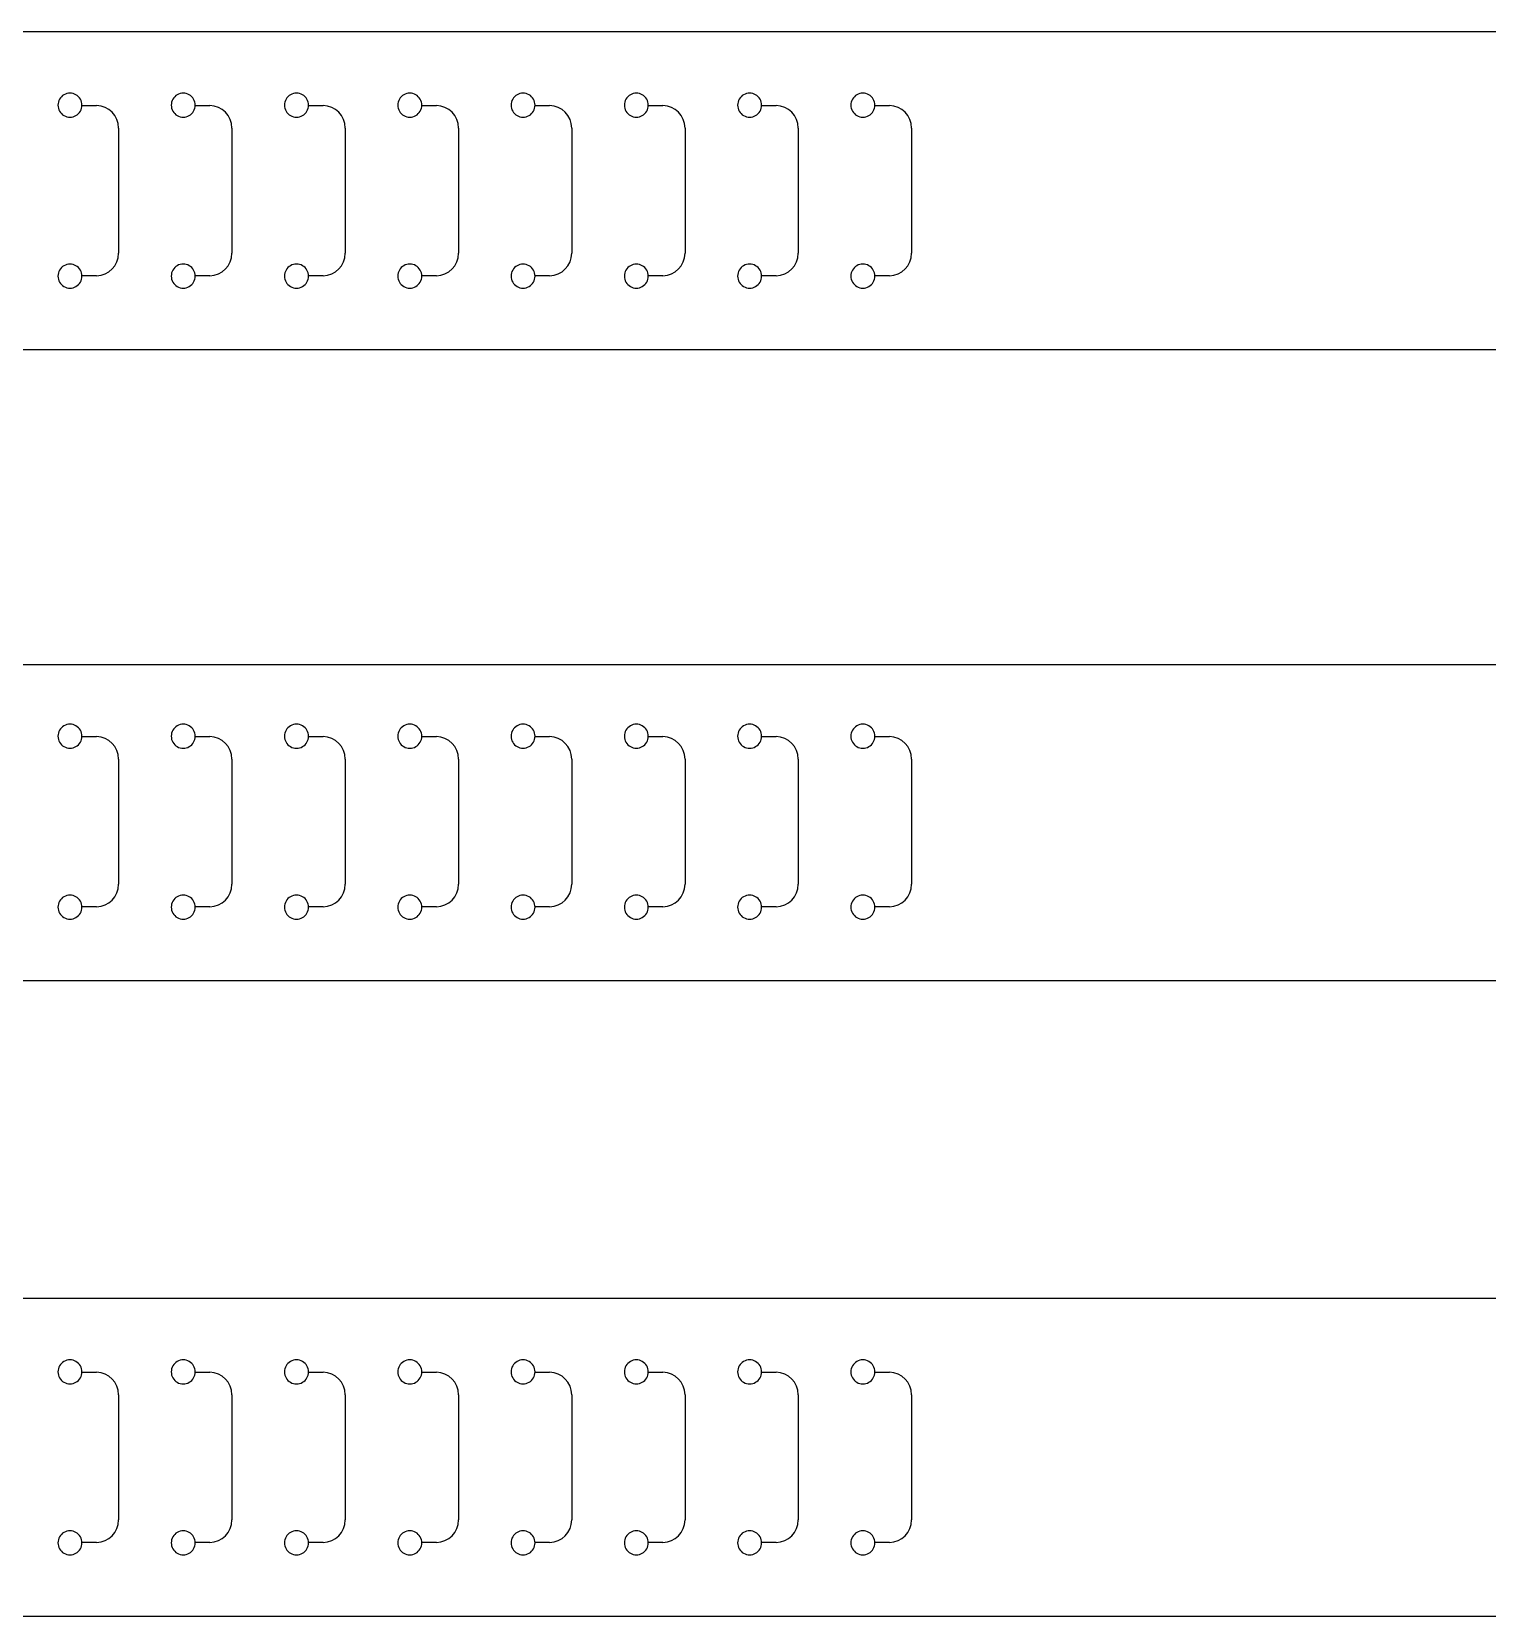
# Model space of a CAD drawing. Extents: x 7 to 1091, y 28 to 643.
# Drawn here: x 101.3 to 198.4, y 136.5 to 242.2 of the extents above; entities that cross this region are included whole.
import ezdxf

# ---------------------------------------------------------------- set-up
doc = ezdxf.new("R2010")
doc.units = 0
doc.layers.add('Layer_1', color=7, linetype='CONTINUOUS')

msp = doc.modelspace()

# ---------------------------------------------------------------- linework, layer by layer
at = {"layer": 'Layer_1', "color": 7}
for p, q in [((376.004693, 242.210668), (33.418222, 242.210668)), ((20.71822, 221.010663), (376.004693, 221.010663)), ((20.776955, 200.013992), (363.363431, 200.013992)), ((20.71822, 178.92829), (376.004693, 178.92829)), ((376.004693, 157.737179), (33.418219, 157.737179)), ((20.71822, 136.537174), (376.004693, 136.537174))]:
    msp.add_line(p, q, dxfattribs=at)
at = {"layer": 'Layer_1', "color": 1}
for p, q in [((104.632728, 237.29799), (105.605128, 237.282644)), ((104.632834, 237.310664), (104.632834, 237.310664)), ((112.189705, 237.29799), (113.162101, 237.282644)), ((112.18981, 237.310664), (112.18981, 237.310664)), ((119.746681, 237.29799), (120.719077, 237.282644)), ((119.746787, 237.310664), (119.746787, 237.310664)), ((127.303683, 237.29799), (128.276054, 237.282644)), ((127.303763, 237.310664), (127.303763, 237.310664)), ((134.86066, 237.29799), (135.833059, 237.282644)), ((134.860768, 237.310664), (134.860768, 237.310664)), ((142.417636, 237.29799), (143.390035, 237.282644)), ((142.417744, 237.310664), (142.417744, 237.310664)), ((149.974615, 237.29799), (150.947012, 237.282644)), ((149.974721, 237.310664), (149.974721, 237.310664)), ((157.531591, 237.29799), (158.503988, 237.282644)), ((157.531697, 237.310664), (157.531697, 237.310664)), ((107.081368, 235.782774), (107.081368, 227.438557)), ((114.638344, 235.782774), (114.638344, 227.438557)), ((122.19532, 235.782774), (122.19532, 227.438557)), ((129.752296, 235.782774), (129.752296, 227.438557)), ((137.309275, 235.782774), (137.309275, 227.438557)), ((144.866278, 235.782774), (144.866278, 227.438557)), ((152.423254, 235.782774), (152.423254, 227.438557)), ((159.98023, 235.782774), (159.98023, 227.438557)), ((105.605125, 225.93874), (104.632728, 225.923394)), ((104.632834, 225.910667), (104.632834, 225.910667)), ((113.162101, 225.93874), (112.189704, 225.923394)), ((112.18981, 225.910667), (112.18981, 225.910667)), ((120.719077, 225.93874), (119.746681, 225.923394)), ((119.746787, 225.910667), (119.746787, 225.910667)), ((128.276054, 225.93874), (127.303683, 225.923394)), ((127.303763, 225.910667), (127.303763, 225.910667)), ((135.833059, 225.93874), (134.86066, 225.923394)), ((134.860768, 225.910667), (134.860768, 225.910667)), ((143.390035, 225.93874), (142.417636, 225.923394)), ((142.417744, 225.910667), (142.417744, 225.910667)), ((150.947012, 225.93874), (149.974615, 225.923394)), ((149.974721, 225.910667), (149.974721, 225.910667)), ((158.503988, 225.93874), (157.531591, 225.923394)), ((157.531697, 225.910667), (157.531697, 225.910667)), ((104.632728, 195.215617), (105.605125, 195.200271)), ((104.632834, 195.22829), (104.632834, 195.22829)), ((112.189705, 195.215617), (113.162101, 195.200271)), ((112.18981, 195.22829), (112.18981, 195.22829)), ((119.746681, 195.215617), (120.719077, 195.200271)), ((119.746787, 195.22829), (119.746787, 195.22829)), ((127.303683, 195.215617), (128.276054, 195.200271)), ((127.303763, 195.22829), (127.303763, 195.22829)), ((134.86066, 195.215617), (135.833056, 195.200271)), ((134.860766, 195.22829), (134.860766, 195.22829)), ((142.417636, 195.215617), (143.390033, 195.200271)), ((142.417742, 195.22829), (142.417742, 195.22829)), ((149.974612, 195.215617), (150.947009, 195.200271)), ((149.974718, 195.22829), (149.974718, 195.22829)), ((157.531588, 195.215617), (158.503985, 195.200271)), ((157.531694, 195.22829), (157.531694, 195.22829)), ((107.081368, 193.700401), (107.081368, 185.356183)), ((114.638344, 193.700401), (114.638344, 185.356183)), ((122.19532, 193.700401), (122.19532, 185.356183)), ((129.752296, 193.700401), (129.752296, 185.356183)), ((137.309273, 193.700401), (137.309273, 185.356183)), ((144.866275, 193.700401), (144.866275, 185.356183)), ((152.423252, 193.700401), (152.423252, 185.356183)), ((159.980228, 193.700401), (159.980228, 185.356183)), ((105.605125, 183.856366), (104.632728, 183.84102)), ((104.632834, 183.828294), (104.632834, 183.828294)), ((113.162101, 183.856366), (112.189704, 183.84102)), ((112.18981, 183.828294), (112.18981, 183.828294)), ((120.719077, 183.856366), (119.746681, 183.84102)), ((119.746787, 183.828294), (119.746787, 183.828294)), ((128.276054, 183.856366), (127.303683, 183.84102)), ((127.303763, 183.828294), (127.303763, 183.828294)), ((135.833056, 183.856366), (134.86066, 183.84102)), ((134.860766, 183.828294), (134.860766, 183.828294)), ((143.390033, 183.856366), (142.417636, 183.84102)), ((142.417742, 183.828294), (142.417742, 183.828294)), ((150.947009, 183.856366), (149.974612, 183.84102)), ((149.974718, 183.828294), (149.974718, 183.828294)), ((158.503985, 183.856366), (157.531588, 183.84102)), ((157.531694, 183.828294), (157.531694, 183.828294)), ((104.632728, 152.824501), (105.605125, 152.809155)), ((104.632834, 152.837175), (104.632834, 152.837175)), ((112.189705, 152.824501), (113.162101, 152.809155)), ((112.18981, 152.837175), (112.18981, 152.837175)), ((119.746681, 152.824501), (120.719077, 152.809155)), ((119.746787, 152.837175), (119.746787, 152.837175)), ((127.303683, 152.824501), (128.276054, 152.809155)), ((127.303763, 152.837175), (127.303763, 152.837175)), ((134.86066, 152.824501), (135.833056, 152.809155)), ((134.860766, 152.837175), (134.860766, 152.837175)), ((142.417636, 152.824501), (143.390033, 152.809155)), ((142.417742, 152.837175), (142.417742, 152.837175)), ((149.974612, 152.824501), (150.947009, 152.809155)), ((149.974718, 152.837175), (149.974718, 152.837175)), ((157.531588, 152.824501), (158.503985, 152.809155)), ((157.531694, 152.837175), (157.531694, 152.837175)), ((107.081368, 151.309285), (107.081368, 142.965068)), ((114.638344, 151.309285), (114.638344, 142.965068)), ((122.19532, 151.309285), (122.19532, 142.965068)), ((129.752296, 151.309285), (129.752296, 142.965068)), ((137.309273, 151.309285), (137.309273, 142.965068)), ((144.866275, 151.309285), (144.866275, 142.965068)), ((152.423252, 151.309285), (152.423252, 142.965068)), ((159.980228, 151.309285), (159.980228, 142.965068)), ((105.605125, 141.465251), (104.632728, 141.449905)), ((104.632834, 141.437178), (104.632834, 141.437178)), ((113.162101, 141.465251), (112.189704, 141.449905)), ((112.18981, 141.437178), (112.18981, 141.437178)), ((120.719077, 141.465251), (119.746681, 141.449905)), ((119.746787, 141.437178), (119.746787, 141.437178)), ((128.276054, 141.465251), (127.303683, 141.449905)), ((127.303763, 141.437178), (127.303763, 141.437178)), ((135.833056, 141.465251), (134.86066, 141.449905)), ((134.860766, 141.437178), (134.860766, 141.437178)), ((143.390033, 141.465251), (142.417636, 141.449905)), ((142.417742, 141.437178), (142.417742, 141.437178)), ((150.947009, 141.465251), (149.974612, 141.449905)), ((149.974718, 141.437178), (149.974718, 141.437178)), ((158.503985, 141.465251), (157.531588, 141.449905)), ((157.531694, 141.437178), (157.531694, 141.437178))]:
    msp.add_line(p, q, dxfattribs=at)
for points in [[(103.432824, 238.003502), (103.185301, 237.8606), (103.032822, 237.596493), (103.032822, 237.310664)], [(104.232829, 238.003502), (103.985306, 238.146403), (103.680347, 238.146403), (103.432824, 238.003502)], [(104.632834, 237.310664), (104.632834, 237.596493), (104.480352, 237.8606), (104.232829, 238.003502)], [(110.988935, 238.006042), (110.740968, 237.862452), (110.588732, 237.597207), (110.589822, 237.310664)], [(111.790697, 238.006042), (111.542729, 238.149631), (111.236903, 238.149631), (110.988935, 238.006042)], [(112.18981, 237.310664), (112.190869, 237.597207), (112.038664, 237.862452), (111.790697, 238.006042)], [(118.545853, 238.0062), (118.297857, 237.862585), (118.145631, 237.59726), (118.146798, 237.310664)], [(119.347731, 238.0062), (119.099732, 238.149843), (118.79385, 238.149843), (118.545853, 238.0062)], [(119.746787, 237.310664), (119.747845, 237.59726), (119.595731, 237.862585), (119.347731, 238.0062)], [(126.10283, 238.0062), (125.85483, 237.862585), (125.702613, 237.59726), (125.703775, 237.310664)], [(126.904708, 238.0062), (126.656711, 238.149843), (126.350826, 238.149843), (126.10283, 238.0062)], [(127.303763, 237.310664), (127.304821, 237.59726), (127.152704, 237.862585), (126.904708, 238.0062)], [(133.660756, 238.003502), (133.413233, 237.8606), (133.260751, 237.596493), (133.260751, 237.310664)], [(134.460761, 238.003502), (134.213238, 238.146403), (133.908279, 238.146403), (133.660756, 238.003502)], [(134.860768, 237.310664), (134.860768, 237.596493), (134.708289, 237.8606), (134.460761, 238.003502)], [(141.217732, 238.003502), (140.970209, 237.8606), (140.81773, 237.596493), (140.81773, 237.310664)], [(142.017742, 238.003502), (141.770219, 238.146403), (141.465255, 238.146403), (141.217732, 238.003502)], [(142.417744, 237.310664), (142.417744, 237.596493), (142.265265, 237.8606), (142.017742, 238.003502)], [(148.773843, 238.006042), (148.525878, 237.862452), (148.373637, 237.597207), (148.37473, 237.310664)], [(149.575607, 238.006042), (149.32764, 238.149631), (149.021813, 238.149631), (148.773846, 238.006042)], [(149.974721, 237.310664), (149.975779, 237.597207), (149.823575, 237.862452), (149.575607, 238.006042)], [(156.330764, 238.0062), (156.082767, 237.862585), (155.930542, 237.59726), (155.931709, 237.310664)], [(157.132642, 238.0062), (156.884643, 238.149843), (156.57876, 238.149843), (156.330764, 238.0062)], [(157.531697, 237.310664), (157.532755, 237.59726), (157.380641, 237.862585), (157.132642, 238.0062)], [(103.032819, 237.310664), (103.032819, 237.024861), (103.185299, 236.760754), (103.432824, 236.617852)], [(104.232829, 236.617852), (104.480352, 236.760754), (104.632834, 237.024861), (104.632834, 237.310664)], [(107.081368, 235.782774), (107.08137, 236.601951), (106.424188, 237.269627), (105.605125, 237.282591)], [(110.589822, 237.310664), (110.588764, 237.024146), (110.740968, 236.758902), (110.988935, 236.615312)], [(111.790697, 236.615312), (112.038664, 236.758902), (112.190903, 237.024146), (112.18981, 237.310664)], [(114.638344, 235.782774), (114.638347, 236.601951), (113.981164, 237.269627), (113.162101, 237.282591)], [(118.146798, 237.310664), (118.14574, 237.024093), (118.297857, 236.758769), (118.545853, 236.615153)], [(119.347731, 236.615153), (119.595731, 236.758769), (119.747953, 237.024093), (119.746787, 237.310664)], [(122.19532, 235.782774), (122.195323, 236.601951), (121.53814, 237.269627), (120.719077, 237.282591)], [(125.703775, 237.310664), (125.702716, 237.024093), (125.85483, 236.758769), (126.10283, 236.615153)], [(126.904708, 236.615153), (127.152704, 236.758769), (127.30493, 237.024093), (127.303763, 237.310664)], [(129.752296, 235.782774), (129.752299, 236.601951), (129.095116, 237.269627), (128.276054, 237.282591)], [(133.260751, 237.310664), (133.260751, 237.024861), (133.413233, 236.760754), (133.660756, 236.617852)], [(134.460761, 236.617852), (134.708286, 236.760754), (134.860768, 237.024861), (134.860768, 237.310664)], [(137.309275, 235.782774), (137.309278, 236.601951), (136.652108, 237.2696), (135.833059, 237.282591)], [(140.81773, 237.310664), (140.81773, 237.024861), (140.970209, 236.760754), (141.217732, 236.617852)], [(142.017742, 236.617852), (142.265265, 236.760754), (142.417744, 237.024861), (142.417744, 237.310664)], [(144.866278, 235.782774), (144.866281, 236.601951), (144.209098, 237.269627), (143.390035, 237.282591)], [(148.37473, 237.310664), (148.373671, 237.024146), (148.525878, 236.758902), (148.773843, 236.615312)], [(149.575607, 236.615312), (149.823575, 236.758902), (149.975813, 237.024146), (149.974721, 237.310664)], [(152.423254, 235.782774), (152.423254, 236.601951), (151.766074, 237.269627), (150.947009, 237.282591)], [(155.931709, 237.310664), (155.93065, 237.024093), (156.082767, 236.758769), (156.330764, 236.615153)], [(157.132642, 236.615153), (157.380641, 236.758769), (157.532861, 237.024093), (157.531697, 237.310664)], [(159.98023, 235.782774), (159.980233, 236.601951), (159.32305, 237.269627), (158.503988, 237.282591)], [(103.432824, 236.617852), (103.680347, 236.474924), (103.985306, 236.474924), (104.232829, 236.617852)], [(110.988935, 236.615312), (111.236906, 236.471723), (111.542729, 236.471723), (111.7907, 236.615312)], [(118.545853, 236.615153), (118.793853, 236.471511), (119.099732, 236.471511), (119.347731, 236.615153)], [(126.10283, 236.615153), (126.350829, 236.471511), (126.656711, 236.471511), (126.904708, 236.615153)], [(133.660756, 236.617852), (133.908279, 236.474924), (134.213238, 236.474924), (134.460761, 236.617852)], [(141.217732, 236.617852), (141.465252, 236.474924), (141.770216, 236.474924), (142.017739, 236.617852)], [(148.773843, 236.615312), (149.021811, 236.471723), (149.327637, 236.471723), (149.575605, 236.615312)], [(156.330764, 236.615153), (156.57876, 236.471511), (156.884643, 236.471511), (157.132642, 236.615153)], [(105.605125, 225.93874), (106.424188, 225.951704), (107.08137, 226.619407), (107.081368, 227.438557)], [(113.162101, 225.93874), (113.981164, 225.951704), (114.638347, 226.619407), (114.638344, 227.438557)], [(120.719077, 225.93874), (121.53814, 225.951704), (122.195323, 226.619407), (122.19532, 227.438557)], [(128.276054, 225.93874), (129.095116, 225.951704), (129.752302, 226.619407), (129.752296, 227.438557)], [(135.833059, 225.93874), (136.652111, 225.951704), (137.309278, 226.619407), (137.309275, 227.438557)], [(143.390035, 225.93874), (144.209098, 225.951704), (144.866281, 226.619407), (144.866278, 227.438557)], [(150.947012, 225.93874), (151.766074, 225.951704), (152.423257, 226.619407), (152.423254, 227.438557)], [(158.503988, 225.93874), (159.32305, 225.951704), (159.980233, 226.619407), (159.98023, 227.438557)], [(103.432824, 226.603505), (103.185301, 226.460604), (103.032822, 226.196497), (103.032822, 225.910667)], [(104.232829, 226.603505), (103.985306, 226.746407), (103.680347, 226.746407), (103.432824, 226.603505)], [(104.632834, 225.910667), (104.632834, 226.196497), (104.480352, 226.460604), (104.232829, 226.603505)], [(110.988935, 226.606045), (110.740968, 226.462456), (110.588732, 226.197211), (110.589822, 225.910667)], [(111.790697, 226.606045), (111.542729, 226.749635), (111.236903, 226.749635), (110.988935, 226.606045)], [(112.18981, 225.910667), (112.190869, 226.197211), (112.038664, 226.462456), (111.790697, 226.606045)], [(118.545853, 226.606204), (118.297857, 226.462588), (118.145631, 226.197264), (118.146798, 225.910667)], [(119.347731, 226.606204), (119.099732, 226.749846), (118.79385, 226.749846), (118.545853, 226.606204)], [(119.746787, 225.910667), (119.747845, 226.197264), (119.595731, 226.462588), (119.347731, 226.606204)], [(126.10283, 226.606204), (125.85483, 226.462588), (125.702613, 226.197264), (125.703775, 225.910667)], [(126.904708, 226.606204), (126.656711, 226.749846), (126.350826, 226.749846), (126.10283, 226.606204)], [(127.303763, 225.910667), (127.304821, 226.197264), (127.152704, 226.462588), (126.904708, 226.606204)], [(133.660756, 226.603505), (133.413233, 226.460604), (133.260751, 226.196497), (133.260751, 225.910667)], [(134.460761, 226.603505), (134.213238, 226.746407), (133.908279, 226.746407), (133.660756, 226.603505)], [(134.860768, 225.910667), (134.860768, 226.196497), (134.708289, 226.460604), (134.460761, 226.603505)], [(141.217732, 226.603505), (140.970209, 226.460604), (140.81773, 226.196497), (140.81773, 225.910667)], [(142.017742, 226.603505), (141.770219, 226.746407), (141.465255, 226.746407), (141.217732, 226.603505)], [(142.417744, 225.910667), (142.417744, 226.196497), (142.265265, 226.460604), (142.017742, 226.603505)], [(148.773843, 226.606045), (148.525878, 226.462456), (148.373637, 226.197211), (148.37473, 225.910667)], [(149.575607, 226.606045), (149.32764, 226.749635), (149.021813, 226.749635), (148.773846, 226.606045)], [(149.974721, 225.910667), (149.975779, 226.197211), (149.823575, 226.462456), (149.575607, 226.606045)], [(156.330764, 226.606204), (156.082767, 226.462588), (155.930542, 226.197264), (155.931709, 225.910667)], [(157.132642, 226.606204), (156.884643, 226.749846), (156.57876, 226.749846), (156.330764, 226.606204)], [(157.531697, 225.910667), (157.532755, 226.197264), (157.380641, 226.462588), (157.132642, 226.606204)], [(103.032819, 225.910667), (103.032819, 225.624865), (103.185299, 225.360757), (103.432824, 225.217856)], [(103.432824, 225.217856), (103.680347, 225.074928), (103.985306, 225.074928), (104.232829, 225.217856)], [(104.232829, 225.217856), (104.480352, 225.360757), (104.632834, 225.624865), (104.632834, 225.910667)], [(110.589822, 225.910667), (110.588764, 225.62415), (110.740968, 225.358905), (110.988935, 225.215316)], [(110.988935, 225.215316), (111.236906, 225.071727), (111.542729, 225.071727), (111.7907, 225.215316)], [(111.790697, 225.215316), (112.038664, 225.358905), (112.190903, 225.62415), (112.18981, 225.910667)], [(118.146798, 225.910667), (118.14574, 225.624097), (118.297857, 225.358773), (118.545853, 225.215131)], [(118.545853, 225.215131), (118.793853, 225.071515), (119.099732, 225.071515), (119.347731, 225.215131)], [(119.347731, 225.215131), (119.595731, 225.358773), (119.747953, 225.624097), (119.746787, 225.910667)], [(125.703775, 225.910667), (125.702716, 225.624097), (125.85483, 225.358773), (126.10283, 225.215131)], [(126.10283, 225.215131), (126.350829, 225.071515), (126.656711, 225.071515), (126.904708, 225.215131)], [(126.904708, 225.215131), (127.152704, 225.358773), (127.30493, 225.624097), (127.303763, 225.910667)], [(133.260751, 225.910667), (133.260751, 225.624865), (133.413233, 225.360757), (133.660756, 225.217856)], [(133.660756, 225.217856), (133.908279, 225.074928), (134.213238, 225.074928), (134.460761, 225.217856)], [(134.460761, 225.217856), (134.708286, 225.360757), (134.860768, 225.624865), (134.860768, 225.910667)], [(140.81773, 225.910667), (140.81773, 225.624865), (140.970209, 225.360757), (141.217732, 225.217856)], [(141.217732, 225.217856), (141.465252, 225.074928), (141.770216, 225.074928), (142.017739, 225.217856)], [(142.017742, 225.217856), (142.265265, 225.360757), (142.417744, 225.624865), (142.417744, 225.910667)], [(148.37473, 225.910667), (148.373671, 225.62415), (148.525878, 225.358905), (148.773843, 225.215316)], [(148.773843, 225.215316), (149.021811, 225.071727), (149.327637, 225.071727), (149.575605, 225.215316)], [(149.575607, 225.215316), (149.823575, 225.358905), (149.975813, 225.62415), (149.974721, 225.910667)], [(155.931709, 225.910667), (155.93065, 225.624097), (156.082767, 225.358773), (156.330764, 225.215131)], [(156.330764, 225.215131), (156.57876, 225.071515), (156.884643, 225.071515), (157.132642, 225.215131)], [(157.132642, 225.215131), (157.380641, 225.358773), (157.532861, 225.624097), (157.531697, 225.910667)], [(103.432824, 195.921128), (103.185299, 195.778227), (103.032819, 195.51412), (103.032819, 195.22829)], [(104.232829, 195.921128), (103.985306, 196.06403), (103.680347, 196.06403), (103.432824, 195.921128)], [(104.632834, 195.22829), (104.632834, 195.51412), (104.480352, 195.778227), (104.232829, 195.921128)], [(110.988935, 195.923668), (110.740968, 195.780079), (110.588729, 195.514834), (110.589822, 195.22829)], [(111.790697, 195.923668), (111.542729, 196.067258), (111.236903, 196.067258), (110.988935, 195.923668)], [(112.18981, 195.22829), (112.190869, 195.514834), (112.038664, 195.780079), (111.790697, 195.923668)], [(118.545853, 195.923827), (118.297857, 195.780211), (118.145631, 195.514887), (118.146798, 195.22829)], [(119.347731, 195.923827), (119.099732, 196.067469), (118.79385, 196.067469), (118.545853, 195.923827)], [(119.746787, 195.22829), (119.747845, 195.514887), (119.595731, 195.780211), (119.347731, 195.923827)], [(126.10283, 195.923827), (125.85483, 195.780211), (125.70261, 195.514887), (125.703775, 195.22829)], [(126.904708, 195.923827), (126.656711, 196.067469), (126.350826, 196.067469), (126.10283, 195.923827)], [(127.303763, 195.22829), (127.304821, 195.514887), (127.152704, 195.780211), (126.904708, 195.923827)], [(133.660756, 195.921128), (133.413233, 195.778227), (133.260751, 195.51412), (133.260751, 195.22829)], [(134.460761, 195.921128), (134.213238, 196.06403), (133.908279, 196.06403), (133.660756, 195.921128)], [(134.860766, 195.22829), (134.860766, 195.51412), (134.708286, 195.778227), (134.460761, 195.921128)], [(141.217729, 195.921128), (140.970206, 195.778227), (140.817727, 195.51412), (140.817727, 195.22829)], [(142.017739, 195.921128), (141.770216, 196.06403), (141.465252, 196.06403), (141.217729, 195.921128)], [(142.417742, 195.22829), (142.417742, 195.51412), (142.265262, 195.778227), (142.017739, 195.921128)], [(148.773843, 195.923668), (148.525876, 195.780079), (148.373637, 195.514834), (148.37473, 195.22829)], [(149.575605, 195.923668), (149.327637, 196.067258), (149.021811, 196.067258), (148.773843, 195.923668)], [(149.974718, 195.22829), (149.975776, 195.514834), (149.823572, 195.780079), (149.575605, 195.923668)], [(156.330761, 195.923827), (156.082765, 195.780211), (155.930539, 195.514887), (155.931706, 195.22829)], [(157.132639, 195.923827), (156.884643, 196.067469), (156.578758, 196.067469), (156.330761, 195.923827)], [(157.531694, 195.22829), (157.532753, 195.514887), (157.380638, 195.780211), (157.132639, 195.923827)], [(103.032819, 195.22829), (103.032819, 194.942487), (103.185299, 194.67838), (103.432824, 194.535479)], [(103.432824, 194.535479), (103.680347, 194.392551), (103.985306, 194.392551), (104.232829, 194.535479)], [(104.232829, 194.535479), (104.480352, 194.67838), (104.632834, 194.942487), (104.632834, 195.22829)], [(107.081368, 193.700401), (107.08137, 194.519577), (106.424188, 195.187253), (105.605125, 195.200218)], [(110.589822, 195.22829), (110.588764, 194.941773), (110.740968, 194.676528), (110.988935, 194.532939)], [(110.988935, 194.532939), (111.236903, 194.389349), (111.542729, 194.389349), (111.790697, 194.532939)], [(111.790697, 194.532939), (112.038664, 194.676528), (112.190903, 194.941773), (112.18981, 195.22829)], [(114.638344, 193.700401), (114.638347, 194.519577), (113.981164, 195.187253), (113.162101, 195.200218)], [(118.146798, 195.22829), (118.14574, 194.94172), (118.297857, 194.676396), (118.545853, 194.53278)], [(118.545853, 194.53278), (118.79385, 194.389138), (119.099732, 194.389138), (119.347731, 194.53278)], [(119.347731, 194.53278), (119.595731, 194.676396), (119.747953, 194.94172), (119.746787, 195.22829)], [(122.19532, 193.700401), (122.195323, 194.519577), (121.53814, 195.187253), (120.719077, 195.200218)], [(125.703775, 195.22829), (125.702716, 194.94172), (125.85483, 194.676396), (126.10283, 194.53278)], [(126.10283, 194.53278), (126.350826, 194.389138), (126.656711, 194.389138), (126.904708, 194.53278)], [(126.904708, 194.53278), (127.152704, 194.676396), (127.30493, 194.94172), (127.303763, 195.22829)], [(129.752296, 193.700401), (129.752299, 194.519577), (129.095116, 195.187253), (128.276054, 195.200218)], [(133.260751, 195.22829), (133.260751, 194.942487), (133.413233, 194.67838), (133.660756, 194.535479)], [(133.660756, 194.535479), (133.908279, 194.392551), (134.213238, 194.392551), (134.460761, 194.535479)], [(134.460761, 194.535479), (134.708286, 194.67838), (134.860766, 194.942487), (134.860766, 195.22829)], [(137.309273, 193.700401), (137.309275, 194.519577), (136.652108, 195.187227), (135.833056, 195.200218)], [(140.817727, 195.22829), (140.817727, 194.942487), (140.970206, 194.67838), (141.217729, 194.535479)], [(141.217729, 194.535479), (141.465252, 194.392551), (141.770216, 194.392551), (142.017739, 194.535479)], [(142.017739, 194.535479), (142.265262, 194.67838), (142.417742, 194.942487), (142.417742, 195.22829)], [(144.866275, 193.700401), (144.866278, 194.519577), (144.209095, 195.187253), (143.390033, 195.200218)], [(148.37473, 195.22829), (148.373671, 194.941773), (148.525876, 194.676528), (148.773843, 194.532939)], [(148.773843, 194.532939), (149.021811, 194.389349), (149.327637, 194.389349), (149.575605, 194.532939)], [(149.575605, 194.532939), (149.823572, 194.676528), (149.975811, 194.941773), (149.974718, 195.22829)], [(152.423252, 193.700401), (152.423254, 194.519577), (151.766072, 195.187253), (150.947009, 195.200218)], [(155.931706, 195.22829), (155.930648, 194.94172), (156.082765, 194.676396), (156.330761, 194.53278)], [(156.330761, 194.53278), (156.578758, 194.389138), (156.884643, 194.389138), (157.132639, 194.53278)], [(157.132639, 194.53278), (157.380638, 194.676396), (157.532858, 194.94172), (157.531694, 195.22829)], [(159.980228, 193.700401), (159.98023, 194.519577), (159.323048, 195.187253), (158.503985, 195.200218)], [(105.605125, 183.856366), (106.424188, 183.869331), (107.08137, 184.537033), (107.081368, 185.356183)], [(113.162101, 183.856366), (113.981164, 183.869331), (114.638347, 184.537033), (114.638344, 185.356183)], [(120.719077, 183.856366), (121.53814, 183.869331), (122.195323, 184.537033), (122.19532, 185.356183)], [(128.276054, 183.856366), (129.095116, 183.869331), (129.752299, 184.537033), (129.752296, 185.356183)], [(135.833056, 183.856366), (136.652108, 183.869331), (137.309275, 184.537033), (137.309273, 185.356183)], [(143.390033, 183.856366), (144.209095, 183.869331), (144.866278, 184.537033), (144.866275, 185.356183)], [(150.947009, 183.856366), (151.766072, 183.869331), (152.423254, 184.537033), (152.423252, 185.356183)], [(158.503985, 183.856366), (159.323048, 183.869331), (159.98023, 184.537033), (159.980228, 185.356183)], [(103.432824, 184.521132), (103.185299, 184.37823), (103.032819, 184.114123), (103.032819, 183.828294)], [(104.232829, 184.521132), (103.985306, 184.664033), (103.680347, 184.664033), (103.432824, 184.521132)], [(104.632834, 183.828294), (104.632834, 184.114123), (104.480352, 184.37823), (104.232829, 184.521132)], [(110.988935, 184.523672), (110.740968, 184.380083), (110.588729, 184.114838), (110.589822, 183.828294)], [(111.790697, 184.523672), (111.542729, 184.667261), (111.236903, 184.667261), (110.988935, 184.523672)], [(112.18981, 183.828294), (112.190869, 184.114838), (112.038664, 184.380083), (111.790697, 184.523672)], [(118.545853, 184.523831), (118.297857, 184.380215), (118.145631, 184.114891), (118.146798, 183.828294)], [(119.347731, 184.523831), (119.099732, 184.667473), (118.79385, 184.667473), (118.545853, 184.523831)], [(119.746787, 183.828294), (119.747845, 184.114891), (119.595731, 184.380215), (119.347731, 184.523831)], [(126.10283, 184.523831), (125.85483, 184.380215), (125.70261, 184.114891), (125.703775, 183.828294)], [(126.904708, 184.523831), (126.656711, 184.667473), (126.350826, 184.667473), (126.10283, 184.523831)], [(127.303763, 183.828294), (127.304821, 184.114891), (127.152704, 184.380215), (126.904708, 184.523831)], [(133.660756, 184.521132), (133.413233, 184.37823), (133.260751, 184.114123), (133.260751, 183.828294)], [(134.460761, 184.521132), (134.213238, 184.664033), (133.908279, 184.664033), (133.660756, 184.521132)], [(134.860766, 183.828294), (134.860766, 184.114123), (134.708286, 184.37823), (134.460761, 184.521132)], [(141.217729, 184.521132), (140.970206, 184.37823), (140.817727, 184.114123), (140.817727, 183.828294)], [(142.017739, 184.521132), (141.770216, 184.664033), (141.465252, 184.664033), (141.217729, 184.521132)], [(142.417742, 183.828294), (142.417742, 184.114123), (142.265262, 184.37823), (142.017739, 184.521132)], [(148.773843, 184.523672), (148.525876, 184.380083), (148.373637, 184.114838), (148.37473, 183.828294)], [(149.575605, 184.523672), (149.327637, 184.667261), (149.021811, 184.667261), (148.773843, 184.523672)], [(149.974718, 183.828294), (149.975776, 184.114838), (149.823572, 184.380083), (149.575605, 184.523672)], [(156.330761, 184.523831), (156.082765, 184.380215), (155.930539, 184.114891), (155.931706, 183.828294)], [(157.132639, 184.523831), (156.884643, 184.667473), (156.578758, 184.667473), (156.330761, 184.523831)], [(157.531694, 183.828294), (157.532753, 184.114891), (157.380638, 184.380215), (157.132639, 184.523831)], [(103.032819, 183.828294), (103.032819, 183.542491), (103.185299, 183.278384), (103.432824, 183.135483)], [(103.432824, 183.135483), (103.680347, 182.992555), (103.985306, 182.992555), (104.232829, 183.135483)], [(104.232829, 183.135483), (104.480352, 183.278384), (104.632834, 183.542491), (104.632834, 183.828294)], [(110.589822, 183.828294), (110.588764, 183.541777), (110.740968, 183.276532), (110.988935, 183.132943)], [(110.988935, 183.132943), (111.236903, 182.989353), (111.542729, 182.989353), (111.790697, 183.132943)], [(111.790697, 183.132943), (112.038664, 183.276532), (112.190903, 183.541777), (112.18981, 183.828294)], [(118.146798, 183.828294), (118.14574, 183.541724), (118.297857, 183.2764), (118.545853, 183.132757)], [(118.545853, 183.132757), (118.79385, 182.989142), (119.099732, 182.989142), (119.347731, 183.132757)], [(119.347731, 183.132757), (119.595731, 183.2764), (119.747953, 183.541724), (119.746787, 183.828294)], [(125.703775, 183.828294), (125.702716, 183.541724), (125.85483, 183.2764), (126.10283, 183.132757)], [(126.10283, 183.132757), (126.350826, 182.989142), (126.656711, 182.989142), (126.904708, 183.132757)], [(126.904708, 183.132757), (127.152704, 183.2764), (127.30493, 183.541724), (127.303763, 183.828294)], [(133.260751, 183.828294), (133.260751, 183.542491), (133.413233, 183.278384), (133.660756, 183.135483)], [(133.660756, 183.135483), (133.908279, 182.992555), (134.213238, 182.992555), (134.460761, 183.135483)], [(134.460761, 183.135483), (134.708286, 183.278384), (134.860766, 183.542491), (134.860766, 183.828294)], [(140.817727, 183.828294), (140.817727, 183.542491), (140.970206, 183.278384), (141.217729, 183.135483)], [(141.217729, 183.135483), (141.465252, 182.992555), (141.770216, 182.992555), (142.017739, 183.135483)], [(142.017739, 183.135483), (142.265262, 183.278384), (142.417742, 183.542491), (142.417742, 183.828294)], [(148.37473, 183.828294), (148.373671, 183.541777), (148.525876, 183.276532), (148.773843, 183.132943)], [(148.773843, 183.132943), (149.021811, 182.989353), (149.327637, 182.989353), (149.575605, 183.132943)], [(149.575605, 183.132943), (149.823572, 183.276532), (149.975811, 183.541777), (149.974718, 183.828294)], [(155.931706, 183.828294), (155.930648, 183.541724), (156.082765, 183.2764), (156.330761, 183.132757)], [(156.330761, 183.132757), (156.578758, 182.989142), (156.884643, 182.989142), (157.132639, 183.132757)], [(157.132639, 183.132757), (157.380638, 183.2764), (157.532858, 183.541724), (157.531694, 183.828294)], [(103.432824, 153.530013), (103.185299, 153.387111), (103.032819, 153.123004), (103.032819, 152.837175)], [(104.232829, 153.530013), (103.985306, 153.672914), (103.680347, 153.672914), (103.432824, 153.530013)], [(104.632834, 152.837175), (104.632834, 153.123004), (104.480352, 153.387111), (104.232829, 153.530013)], [(110.988935, 153.532553), (110.740968, 153.388963), (110.588729, 153.123718), (110.589822, 152.837175)], [(111.790697, 153.532553), (111.542729, 153.676142), (111.236903, 153.676142), (110.988935, 153.532553)], [(112.18981, 152.837175), (112.190869, 153.123718), (112.038664, 153.388963), (111.790697, 153.532553)], [(118.545853, 153.532711), (118.297857, 153.389095), (118.145631, 153.123771), (118.146798, 152.837175)], [(119.347731, 153.532711), (119.099732, 153.676354), (118.79385, 153.676354), (118.545853, 153.532711)], [(119.746787, 152.837175), (119.747845, 153.123771), (119.595731, 153.389095), (119.347731, 153.532711)], [(126.10283, 153.532711), (125.85483, 153.389095), (125.70261, 153.123771), (125.703775, 152.837175)], [(126.904708, 153.532711), (126.656711, 153.676354), (126.350826, 153.676354), (126.10283, 153.532711)], [(127.303763, 152.837175), (127.304821, 153.123771), (127.152704, 153.389095), (126.904708, 153.532711)], [(133.660756, 153.530013), (133.413233, 153.387111), (133.260751, 153.123004), (133.260751, 152.837175)], [(134.460761, 153.530013), (134.213238, 153.672914), (133.908279, 153.672914), (133.660756, 153.530013)], [(134.860766, 152.837175), (134.860766, 153.123004), (134.708286, 153.387111), (134.460761, 153.530013)], [(141.217729, 153.530013), (140.970206, 153.387111), (140.817727, 153.123004), (140.817727, 152.837175)], [(142.017739, 153.530013), (141.770216, 153.672914), (141.465252, 153.672914), (141.217729, 153.530013)], [(142.417742, 152.837175), (142.417742, 153.123004), (142.265262, 153.387111), (142.017739, 153.530013)], [(148.773843, 153.532553), (148.525876, 153.388963), (148.373637, 153.123718), (148.37473, 152.837175)], [(149.575605, 153.532553), (149.327637, 153.676142), (149.021811, 153.676142), (148.773843, 153.532553)], [(149.974718, 152.837175), (149.975776, 153.123718), (149.823572, 153.388963), (149.575605, 153.532553)], [(156.330761, 153.532711), (156.082765, 153.389095), (155.930539, 153.123771), (155.931706, 152.837175)], [(157.132639, 153.532711), (156.884643, 153.676354), (156.578758, 153.676354), (156.330761, 153.532711)], [(157.531694, 152.837175), (157.532753, 153.123771), (157.380638, 153.389095), (157.132639, 153.532711)], [(103.032819, 152.837175), (103.032819, 152.551372), (103.185299, 152.287265), (103.432824, 152.144363)], [(104.232829, 152.144363), (104.480352, 152.287265), (104.632834, 152.551372), (104.632834, 152.837175)], [(107.081368, 151.309285), (107.08137, 152.128462), (106.424188, 152.796138), (105.605125, 152.809102)], [(110.589822, 152.837175), (110.588764, 152.550657), (110.740968, 152.285413), (110.988935, 152.141823)], [(111.790697, 152.141823), (112.038664, 152.285413), (112.190903, 152.550657), (112.18981, 152.837175)], [(114.638344, 151.309285), (114.638347, 152.128462), (113.981164, 152.796138), (113.162101, 152.809102)], [(118.146798, 152.837175), (118.14574, 152.550604), (118.297857, 152.28528), (118.545853, 152.141664)], [(119.347731, 152.141664), (119.595731, 152.28528), (119.747953, 152.550604), (119.746787, 152.837175)], [(122.19532, 151.309285), (122.195323, 152.128462), (121.53814, 152.796138), (120.719077, 152.809102)], [(125.703775, 152.837175), (125.702716, 152.550604), (125.85483, 152.28528), (126.10283, 152.141664)], [(126.904708, 152.141664), (127.152704, 152.28528), (127.30493, 152.550604), (127.303763, 152.837175)], [(129.752296, 151.309285), (129.752299, 152.128462), (129.095116, 152.796138), (128.276054, 152.809102)], [(133.260751, 152.837175), (133.260751, 152.551372), (133.413233, 152.287265), (133.660756, 152.144363)], [(134.460761, 152.144363), (134.708286, 152.287265), (134.860766, 152.551372), (134.860766, 152.837175)], [(137.309273, 151.309285), (137.309275, 152.128462), (136.652108, 152.796111), (135.833056, 152.809102)], [(140.817727, 152.837175), (140.817727, 152.551372), (140.970206, 152.287265), (141.217729, 152.144363)], [(142.017739, 152.144363), (142.265262, 152.287265), (142.417742, 152.551372), (142.417742, 152.837175)], [(144.866275, 151.309285), (144.866278, 152.128462), (144.209095, 152.796138), (143.390033, 152.809102)], [(148.37473, 152.837175), (148.373671, 152.550657), (148.525876, 152.285413), (148.773843, 152.141823)], [(149.575605, 152.141823), (149.823572, 152.285413), (149.975811, 152.550657), (149.974718, 152.837175)], [(152.423252, 151.309285), (152.423254, 152.128462), (151.766072, 152.796138), (150.947009, 152.809102)], [(155.931706, 152.837175), (155.930648, 152.550604), (156.082765, 152.28528), (156.330761, 152.141664)], [(157.132639, 152.141664), (157.380638, 152.28528), (157.532858, 152.550604), (157.531694, 152.837175)], [(159.980228, 151.309285), (159.98023, 152.128462), (159.323048, 152.796138), (158.503985, 152.809102)], [(103.432824, 152.144363), (103.680347, 152.001435), (103.985306, 152.001435), (104.232829, 152.144363)], [(110.988935, 152.141823), (111.236903, 151.998234), (111.542729, 151.998234), (111.790697, 152.141823)], [(118.545853, 152.141664), (118.79385, 151.998022), (119.099732, 151.998022), (119.347731, 152.141664)], [(126.10283, 152.141664), (126.350826, 151.998022), (126.656711, 151.998022), (126.904708, 152.141664)], [(133.660756, 152.144363), (133.908279, 152.001435), (134.213238, 152.001435), (134.460761, 152.144363)], [(141.217729, 152.144363), (141.465252, 152.001435), (141.770216, 152.001435), (142.017739, 152.144363)], [(148.773843, 152.141823), (149.021811, 151.998234), (149.327637, 151.998234), (149.575605, 152.141823)], [(156.330761, 152.141664), (156.578758, 151.998022), (156.884643, 151.998022), (157.132639, 152.141664)], [(105.605125, 141.465251), (106.424188, 141.478215), (107.08137, 142.145918), (107.081368, 142.965068)], [(113.162101, 141.465251), (113.981164, 141.478215), (114.638347, 142.145918), (114.638344, 142.965068)], [(120.719077, 141.465251), (121.53814, 141.478215), (122.195323, 142.145918), (122.19532, 142.965068)], [(128.276054, 141.465251), (129.095116, 141.478215), (129.752299, 142.145918), (129.752296, 142.965068)], [(135.833056, 141.465251), (136.652108, 141.478215), (137.309275, 142.145918), (137.309273, 142.965068)], [(143.390033, 141.465251), (144.209095, 141.478215), (144.866278, 142.145918), (144.866275, 142.965068)], [(150.947009, 141.465251), (151.766072, 141.478215), (152.423254, 142.145918), (152.423252, 142.965068)], [(158.503985, 141.465251), (159.323048, 141.478215), (159.98023, 142.145918), (159.980228, 142.965068)], [(103.432824, 142.130016), (103.185299, 141.987115), (103.032819, 141.723008), (103.032819, 141.437178)], [(104.232829, 142.130016), (103.985306, 142.272918), (103.680347, 142.272918), (103.432824, 142.130016)], [(104.632834, 141.437178), (104.632834, 141.723008), (104.480352, 141.987115), (104.232829, 142.130016)], [(110.988935, 142.132556), (110.740968, 141.988967), (110.588729, 141.723722), (110.589822, 141.437178)], [(111.790697, 142.132556), (111.542729, 142.276146), (111.236903, 142.276146), (110.988935, 142.132556)], [(112.18981, 141.437178), (112.190869, 141.723722), (112.038664, 141.988967), (111.790697, 142.132556)], [(118.545853, 142.132715), (118.297857, 141.989099), (118.145631, 141.723775), (118.146798, 141.437178)], [(119.347731, 142.132715), (119.099732, 142.276357), (118.79385, 142.276357), (118.545853, 142.132715)], [(119.746787, 141.437178), (119.747845, 141.723775), (119.595731, 141.989099), (119.347731, 142.132715)], [(126.10283, 142.132715), (125.85483, 141.989099), (125.70261, 141.723775), (125.703775, 141.437178)], [(126.904708, 142.132715), (126.656711, 142.276357), (126.350826, 142.276357), (126.10283, 142.132715)], [(127.303763, 141.437178), (127.304821, 141.723775), (127.152704, 141.989099), (126.904708, 142.132715)], [(133.660756, 142.130016), (133.413233, 141.987115), (133.260751, 141.723008), (133.260751, 141.437178)], [(134.460761, 142.130016), (134.213238, 142.272918), (133.908279, 142.272918), (133.660756, 142.130016)], [(134.860766, 141.437178), (134.860766, 141.723008), (134.708286, 141.987115), (134.460761, 142.130016)], [(141.217729, 142.130016), (140.970206, 141.987115), (140.817727, 141.723008), (140.817727, 141.437178)], [(142.017739, 142.130016), (141.770216, 142.272918), (141.465252, 142.272918), (141.217729, 142.130016)], [(142.417742, 141.437178), (142.417742, 141.723008), (142.265262, 141.987115), (142.017739, 142.130016)], [(148.773843, 142.132556), (148.525876, 141.988967), (148.373637, 141.723722), (148.37473, 141.437178)], [(149.575605, 142.132556), (149.327637, 142.276146), (149.021811, 142.276146), (148.773843, 142.132556)], [(149.974718, 141.437178), (149.975776, 141.723722), (149.823572, 141.988967), (149.575605, 142.132556)], [(156.330761, 142.132715), (156.082765, 141.989099), (155.930539, 141.723775), (155.931706, 141.437178)], [(157.132639, 142.132715), (156.884643, 142.276357), (156.578758, 142.276357), (156.330761, 142.132715)], [(157.531694, 141.437178), (157.532753, 141.723775), (157.380638, 141.989099), (157.132639, 142.132715)], [(103.032819, 141.437178), (103.032819, 141.151375), (103.185299, 140.887268), (103.432824, 140.744367)], [(103.432824, 140.744367), (103.680347, 140.601439), (103.985306, 140.601439), (104.232829, 140.744367)], [(104.232829, 140.744367), (104.480352, 140.887268), (104.632834, 141.151375), (104.632834, 141.437178)], [(110.589822, 141.437178), (110.588764, 141.150661), (110.740968, 140.885416), (110.988935, 140.741827)], [(110.988935, 140.741827), (111.236903, 140.598238), (111.542729, 140.598238), (111.790697, 140.741827)], [(111.790697, 140.741827), (112.038664, 140.885416), (112.190903, 141.150661), (112.18981, 141.437178)], [(118.146798, 141.437178), (118.14574, 141.150608), (118.297857, 140.885284), (118.545853, 140.741642)], [(118.545853, 140.741642), (118.79385, 140.598026), (119.099732, 140.598026), (119.347731, 140.741642)], [(119.347731, 140.741642), (119.595731, 140.885284), (119.747953, 141.150608), (119.746787, 141.437178)], [(125.703775, 141.437178), (125.702716, 141.150608), (125.85483, 140.885284), (126.10283, 140.741642)], [(126.10283, 140.741642), (126.350826, 140.598026), (126.656711, 140.598026), (126.904708, 140.741642)], [(126.904708, 140.741642), (127.152704, 140.885284), (127.30493, 141.150608), (127.303763, 141.437178)], [(133.260751, 141.437178), (133.260751, 141.151375), (133.413233, 140.887268), (133.660756, 140.744367)], [(133.660756, 140.744367), (133.908279, 140.601439), (134.213238, 140.601439), (134.460761, 140.744367)], [(134.460761, 140.744367), (134.708286, 140.887268), (134.860766, 141.151375), (134.860766, 141.437178)], [(140.817727, 141.437178), (140.817727, 141.151375), (140.970206, 140.887268), (141.217729, 140.744367)], [(141.217729, 140.744367), (141.465252, 140.601439), (141.770216, 140.601439), (142.017739, 140.744367)], [(142.017739, 140.744367), (142.265262, 140.887268), (142.417742, 141.151375), (142.417742, 141.437178)], [(148.37473, 141.437178), (148.373671, 141.150661), (148.525876, 140.885416), (148.773843, 140.741827)], [(148.773843, 140.741827), (149.021811, 140.598238), (149.327637, 140.598238), (149.575605, 140.741827)], [(149.575605, 140.741827), (149.823572, 140.885416), (149.975811, 141.150661), (149.974718, 141.437178)], [(155.931706, 141.437178), (155.930648, 141.150608), (156.082765, 140.885284), (156.330761, 140.741642)], [(156.330761, 140.741642), (156.578758, 140.598026), (156.884643, 140.598026), (157.132639, 140.741642)], [(157.132639, 140.741642), (157.380638, 140.885284), (157.532858, 141.150608), (157.531694, 141.437178)]]:
    msp.add_open_spline(points, degree=3, dxfattribs=at)

doc.saveas('drawing.dxf')
